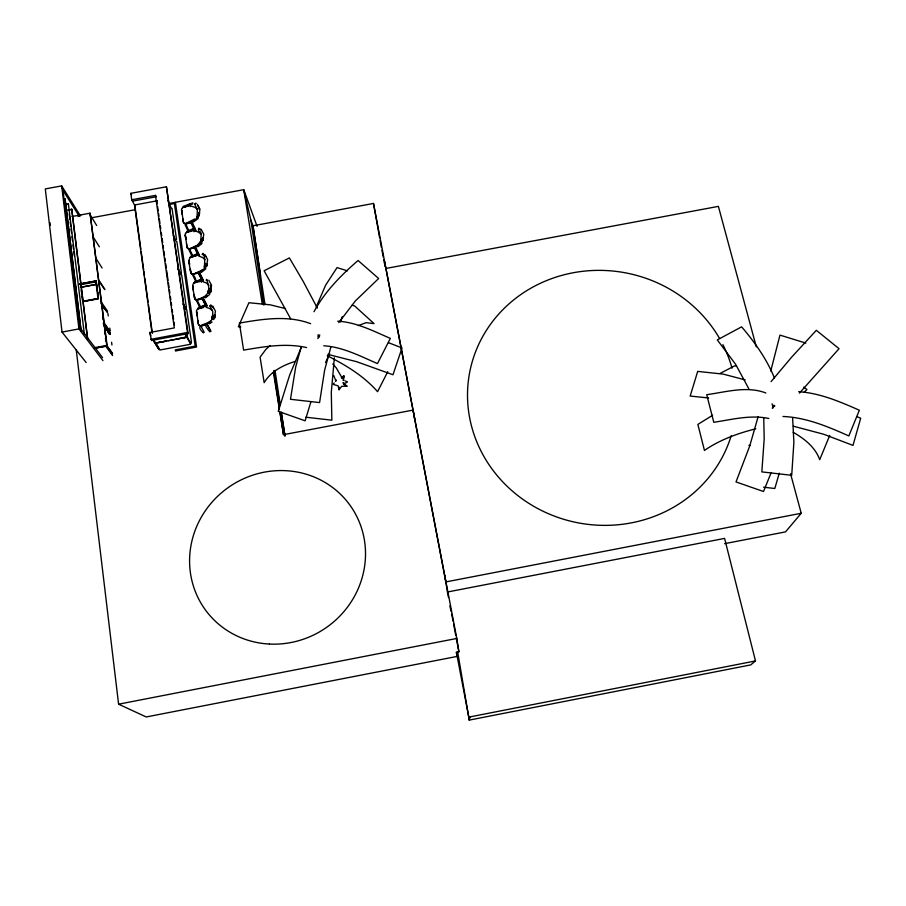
<?xml version="1.0" encoding="UTF-8"?>
<svg xmlns="http://www.w3.org/2000/svg" width="906" height="906" viewBox="0 0 906 906"><rect width="100%" height="100%" fill="white"/><g stroke="black" fill="none" stroke-linecap="round" stroke-linejoin="round"><path stroke-width="1.36" d="M346.953 386.137L344.507 384.461L346.953 386.137L341.641 386.375L339.048 389.727L339.059 387.156M196.727 254.677L191.291 257.293L198.754 254.156L190.849 257.542M189.241 204.518L188.278 205.254M210.702 289.161L210.781 285.322M203.238 240.033L203.035 237.882M207.066 265.186L206.964 266.149M335.877 380.475L335.9 379.773L335.537 381.086M774.675 406.013C772.818 408.719 772.999 403.464 774.664 405.922M214.835 316.67L214.677 314.971M191.812 221.687L190.588 221.857M210.826 291.709L210.713 288.64M199.365 215.9L199.116 212.457M334.371 357.836L331.302 392.275L331.845 420.18L305.888 417.224M319.501 336.251C317.327 338.765 318.221 333.929 319.478 336.069M210.566 291.392L211.506 285.22L208.822 280.248M214.507 317.406L215.447 311.188L212.74 306.137M206.681 265.673L207.621 259.558L204.96 254.654M199.048 215.118L199.977 209.105L197.349 204.326M202.842 240.249L203.771 234.19L201.132 229.343M190.792 343.261L190.826 342.638M207.361 263.68C201.302 276.851 207.678 254.88 202.287 253.997C203.624 252.162 203.941 255.367 202.253 254.586M469.92 717.348L469.24 720.1L750.7 664.913L755.491 660.938L724.585 538.402L447.451 592.003L448.515 597.564M758.107 416.771L749.726 446.001L736.012 481.935L763.52 491.516L771.21 472.49M212.434 319.218L212.808 311.596L209.932 305.843L210.871 304.88L211.132 305.707M211.936 318.991L212.91 314.994C209.354 319.965 215.424 321.551 215.186 315.367M197.032 216.919L197.395 209.49L194.643 204.201L195.843 203.25M203.522 238.267C198.04 250.441 202.774 232.978 200.385 231.823C197.463 232.219 198.346 226.296 199.694 228.765M205.107 263.284L204.122 267.225L205.628 267.757M779.296 473.136L774.811 488.493L763.599 487.202M86.149 362.525L62.027 332.072L45.3 188.912L61.687 185.9L62.967 190.317L79.479 326.975L78.947 328.912L102.944 360.622M194.292 247.1L195.696 246.998L195.198 246.534M770.734 371.064L779.975 335.107L805.83 343.091M310.962 401.596L305.141 420.803L278.255 411.347L289.603 375.254L301.12 347.779M340.418 321.924L342.253 316.726M343.136 380.497L344.28 376.715L343.929 375.945L343.034 376.613M206.387 264.688L205.515 267.134L201.472 271.585M209.716 288.946L208.493 292.389L204.745 296.511M209.399 292.865L210.271 290.396M213.329 318.889L214.643 315.163M301.177 346.998L295.707 366.919L290.475 399.286L319.58 402.581L324.631 370.146L330.781 347.315M199.173 212.933L197.893 216.568L195.605 219.637L185.957 224.326L188.867 230.894M201.596 238.958L200.792 241.234L197.168 245.299L188.754 249.252L192.185 256.636M202.978 238.052L201.687 241.709L199.377 244.79L189.671 249.41L192.876 255.968L192.095 255.866M316.217 306.975L325.616 285.197L337.055 267.598L347.44 270.86M829.703 435.469L819.715 459.693C815.253 447.134 804.313 438.685 793.146 432.253M209.456 293.453L208.018 292.955L208.992 288.991C205.492 294.133 211.483 295.492 211.257 289.376M197.248 217.01L198.006 217.225L199.716 213.159M199.467 306.692L200.373 306.522L197.214 300.452L207.066 295.956M203.272 332.411L204.19 332.242L201.053 326.409L210.973 321.992M772.297 408.289L773.362 405.809M191.755 229.762L193.114 229.728L192.65 229.263M198.108 272.423L199.49 272.412L198.992 271.947M325.537 362.547L329.591 353.634M203.148 306.262L204.586 305.956L203.193 306.726M195.809 280.996C195.968 274.711 187.791 274.846 201.415 271.63M387.757 371.675L377.575 391.686C363.816 375.99 345.741 365.05 327.27 355.775M191.766 221.811L191.449 221.404M317.859 338.629L319.773 334.982M313.997 311.721C324.824 291.664 340.973 275.277 358.085 260.509L378.651 278.493L355.333 300.962L338.776 322.604M183.488 207.44L192.865 203.85M346.59 381.505L346.817 382.423L344.212 383.555L344.065 384.631M212.412 318.414C209.943 326.047 192.321 322.525 203.488 332.932M339.048 389.727L338.097 385.82L333.94 384.654L333.317 384.133L334.201 382.966M771.063 381.641L791.47 357.338L816.329 330.305L839.047 348.697L799.443 393.113M790.542 473.713L801.221 513.272L785.536 531.879L724.619 543.668M209.694 294.427L205.515 297.802M205.832 268.833L201.676 272.151M202.015 243.533L197.87 246.794M198.244 218.516L193.42 222.004M804.29 392.026L806.952 389.557L803.701 387.134M195.956 256.239C184.949 254.937 190.169 266.307 190.702 272.378L190.283 269.014L190.94 273.17L192.955 274.156M343.929 375.945L341.347 377.711M210.271 321.268L208.64 322.547M270.011 345.571L265.854 349.41L260.09 357.179L264.167 382.683C270.758 371.381 282.932 365.311 294.971 361.46M212.072 322.049L209.399 323.748M194.869 218.946L185.877 223.397M200.894 270.781L202.457 269.535M200.283 280.611C198.844 279.512 200.124 281.925 200.215 279.988M155.606 342.921L159.037 348.946M198.55 308.72L206.353 305.549L198.867 308.55L204.178 305.82M185.968 223.352L185.039 224.677L188.255 231.483M187.123 232.355L194.971 228.924M712.614 415.254L697.869 424.416L704.449 450.441C719.874 439.727 737.744 433.374 755.831 428.776M206.772 280.237C205.922 276.228 209.071 287.179 208.969 289.048M194.62 283.023L202.593 279.648M720.055 373.442L734.506 365.933L736.465 366.013M202.819 297.655C204.201 298.821 202.208 296.817 201.913 298.425M358.323 325.605L366.103 322.661L374.053 323.601L354.665 305.979L352.185 305.231M185.096 206.659L191.177 203.986M194.609 227.984L187.123 231.211L186.262 232.695M198.391 253.216L190.849 256.398L189.92 257.7M196.409 254.484L195.549 255.424L196.704 254.631M200.973 270.724L192.502 274.631L195.911 281.777M202.208 278.742L194.62 281.879L193.748 283.34M204.824 296.455L196.296 300.316L199.682 307.213M206.081 304.563L198.425 307.655L197.542 309.093M206.704 323.657C209.014 325.129 201.007 321.392 209.841 331.845M210.645 306.103L209.999 306.035M206.636 280.282L206.104 280.169M190.192 344.325L160.056 349.976M196.511 216.636L198.029 217.214M449.84 605.989L451.177 611.459M341.97 378.017L343.351 377.598M190.645 222.355L194.847 231.03M200.294 241.789L201.732 242.287M186.5 336.998L187.123 336.103M457.677 652.003L469.24 720.1L468.776 717.133L755.491 660.938M76.229 349.739L118.595 704.188L456.805 638.447L373.487 203.454L252.978 225.798L250.86 220.045L243.737 189.694L168.573 203.567M118.595 704.188L146.228 716.963L457.1 656.42L456.398 652.252L458.889 651.765L456.805 638.447M801.221 513.272L445.809 581.935L384.574 261.392M192.208 231.041L186.545 232.264L185.22 233.986L186.998 247.259L188.946 248.799L194.869 247.723M199.762 281.732C187.938 280.679 194.564 291.46 194.484 298.029L194.054 294.62L195.458 299.626L202.457 298.765M203.601 307.53L197.836 308.765L196.523 310.452L198.346 324.212L200.317 325.832L206.33 324.722M279.875 412.434L283.487 434.676L413.113 410.09L414.801 419.863M188.493 206.115L182.853 207.338L181.551 209.06L183.352 222.332L185.277 223.703M385.831 268.47L718.39 206.375L756.306 346.862M62.027 332.072L78.947 328.912L61.687 185.9L80.204 215.526M103.918 325.82L110.17 334.348M149.818 332.491L174.292 327.915L155.492 195.379L131.721 199.762L130.849 193.329L166.432 186.772L188.154 333.612L151.483 340.486L149.818 332.491L150.838 335.798M94.598 347.678L106.772 345.401L90.056 213.193L71.982 216.534M106.342 346.081L94.96 348.21L107.168 345.956L90.056 213.193M150.747 339.342L187.508 332.457L188.154 333.612M187.157 336.522L186.149 334.371M187.553 337.564L187.044 333.872M182.786 337.655L187.395 337.247M158.335 342.468L161.053 341.958M163.046 341.551L165.73 341.041M177.621 338.753L180.487 338.278M182.876 337.802L187.191 337.021M155.628 342.978L166.602 341.154M168.493 340.679L187.27 337.168M190.94 343.77L185.368 333.804M186.636 223.465L191.132 222.638M79.728 283.906L96.183 280.849L98.437 298.742L83.295 301.562M79.887 283.986L96.115 280.973M80.113 284.212L95.832 281.29L97.984 298.448L83.522 301.132M80.441 284.733L96.296 281.789M80.509 287.225L96.874 284.19M80.849 287.372L96.478 284.461M195.22 273.737L198.629 273.102M83.409 301.426L98.335 298.64M101.064 303.295L107.338 312.128M260.532 275.333L252.978 225.798L264.994 304.665M65.878 204.416L68.516 204.167L66.013 204.631M67.95 209.864L71.812 209.388L87.633 338.618M68.086 210.079L71.812 209.388M132.469 201.155L156.183 196.783L155.492 195.379M157.418 200.758L134.518 204.994L151.981 332.615M77.973 216.183L80.747 215.662M90.623 217.95L135.164 209.728M170.26 204.326L174.394 203.567L195.198 346.137L175.3 349.875L175.458 350.996L196.557 347.032L175.402 202.31M194.326 247.429L198.573 255.877M198.221 272.91L202.332 280.996M192.819 202.865L183.442 206.296L182.593 207.791M337.712 321.211C356.443 322.174 373.419 331.143 390.35 338.38L377.474 363.589C360.192 356.137 342.887 346.964 323.748 345.786M782.988 416.488C806.215 417.394 827.903 426.624 848.843 435.933L859.352 410.214C839.975 401.72 820.066 393.091 798.673 391.709M240.747 326.975L238.346 326.794L248.912 302.729L270.282 304.835L285.515 308.595M708.617 397.972L690.168 396.058L697.699 371.392L723.294 374.133L745.208 379.908M206.16 307.428L209.422 308.323L212.219 310.316M190.985 206.036L194.96 207.338L197.519 209.546M748.843 445.356L750.077 445.548M306.522 347.564C285.684 342.864 264.314 346.624 243.612 350.112L239.388 323.08C262.797 319.059 287.757 315.005 310.645 323.691M327.847 354.382L356.568 361.675L392.989 374.756L402.026 347.915L388.493 342.706M768.854 418.493C750.53 414.597 731.912 419.546 713.792 422.309L706.714 394.699C726.068 392.026 746.838 385.673 765.876 392.989M793.384 426.205L823.837 434.291L852.988 445.401L860.7 418.21L856.736 416.579M213.442 319.546L212.808 319.354M199.32 256.262L202.502 257.463L205.084 259.694M203.137 281.755L206.341 282.966L208.935 285.197M195.549 231.064L198.708 232.253L201.279 234.484M345.254 380.928L347.202 381.845M199.195 325.526L198.72 325.061M184.133 223.42L183.68 222.978M199.728 228.844L201.189 230.328M203.533 254.133L205.753 256.398M211.302 305.582L213.544 307.938M332.762 364.031L336.149 367.723L342.275 378.255M194.688 204.292L195.911 203.329M343.238 382.525L345.356 385.163M343.34 379.58L343.986 380.407M79.479 326.975L102.571 357.655M105.73 346.194L112.582 355.571M112.604 353.431L106.353 345.163L112.401 353.476M106.24 345.684L112.423 354.416M105.424 327.961L109.977 334.382M108.063 332.321L109.581 334.461M103.465 323.329L110.328 333.057M103.352 323.736L110.373 333.431M106.976 329.286L108.561 331.653M103.692 322.411L109.751 331.03M103.488 322.445L108.799 329.988M102.185 305.582L104.473 308.912M100.668 301.177L107.542 311.245M101.823 304.405L107.146 312.174M98.618 280.022L104.745 289.274M98.663 280.396L104.79 289.637M95.787 258.051L102.084 267.995M152.978 339.875L159.15 349.739L153.216 340.384M153.669 339.886L159.592 349.229M62.967 190.317L79.139 216.104M92.854 236.432L99.388 246.806M90.362 215.13L96.659 225.469M185.028 334.008L190.43 343.634M183.51 304.869L185.855 309.082M183.137 303.725L185.957 308.584M183.216 304.201L185.945 309.342M131.721 199.762L134.892 205.673L139.15 236.794M130.849 193.329L131.597 194.733M178.052 268.708L180.996 274.359M177.859 268.742L181.075 274.903M178.935 271.551L180.169 273.929M290.6 318.685L264.122 270.758L289.388 257.916L303.136 281.29L317.338 308.063M206.93 323.623L210.724 330.939M207.032 324.257L210.849 331.607M205.99 306.126L201.936 298.527M203.148 298.244L207.134 306.183M202.095 297.949L205.243 304.212M203.624 298.742L207.021 305.515M173.216 235.266L175.979 241.075M200.419 279.954L201.562 282.287M198.255 272.253L202.208 280.339M199.784 273.08L203.204 280.113M199.309 272.525L203.329 280.781M167.938 200.77L171.438 208.505M195.424 246.489L199.558 255.651M194.473 246.84L197.882 254.02M748.866 388.844L735.627 364.325L717.292 339.909L741.618 326.84C754.811 342.298 766.736 359.059 774.437 377.972M192.842 229.229L194.009 231.732M191.766 221.97L195.843 230.815M191.676 221.37L195.719 230.158M189.127 204.303L190.181 206.625M333.702 375.424L335.967 381.109M257.077 226.341L243.737 189.694L262.287 304.008M343.181 382.808L343.646 384.099M198.131 206.024L199.263 209.286M172.015 208.38L176.557 239.58M176.84 241.562L181.449 273.227M181.744 275.333L186.421 307.496M186.738 309.648L191.46 342.196M772.082 403.827L773.169 407.836M451.709 614.234L453.034 621.188M453.566 623.962L455.695 635.083M456.228 637.869L458.889 651.765M380.882 244.677L381.403 247.417M381.936 250.158L383.238 257.01M383.77 259.75L385.073 266.591M456.398 652.252L468.776 717.133M373.487 203.454L379.637 237.814M380.135 240.566L380.622 243.306M318.142 334.665L318.629 337.428M444.744 575.389L447.451 592.003M275.9 380.18L276.353 382.978M276.806 385.763L277.259 388.549M277.712 391.335L278.165 394.121M278.618 396.907L279.071 399.705M281.336 413.634L284.96 435.945M273.34 372.117L279.422 409.648M274.994 370.305L280.305 405.209M281.37 412.196L284.994 435.933M250.86 220.045L263.782 305.062M273.737 370.565L279.456 408.187M280.09 412.377L283.487 434.676M166.432 186.772L187.508 332.457M792.625 418.142L793.883 442.241L791.719 475.31L761.844 471.901L764.188 438.9L763.747 417.96M186.806 337.134L155.764 343.181M156.772 200.962L157.168 203.748M157.565 206.534L158.165 210.702M158.561 213.488L158.946 216.274M159.343 219.059L159.943 223.238M160.339 226.024L160.736 228.81M161.325 232.989L161.721 235.775M162.117 238.561L162.706 242.74M163.103 245.526L163.499 248.312M163.895 251.098L164.484 255.266M164.881 258.051L165.277 260.837M165.673 263.623L166.262 267.802M166.659 270.588L168.04 280.339M168.437 283.125L169.037 287.304M169.433 290.09L169.83 292.876M170.419 297.043L170.815 299.829M171.211 302.615L171.608 305.401M172.197 309.58L172.593 312.366M172.989 315.152L173.578 319.331M173.975 322.117L174.371 324.903M139.343 238.244L140.849 249.229M141.223 251.97L143.669 269.829M143.861 271.29L144.439 275.469M144.824 278.267L148.063 301.958M148.459 304.846L152.355 333.329M107.905 313.283L108.244 315.979M109.796 328.108L110.136 330.803M111.597 342.264L111.948 344.982M102.797 316.975L103.148 319.716M104.609 331.347L104.96 334.11M105.481 338.255L105.832 341.018M97.044 285.662L97.384 288.38M97.893 292.457L98.244 295.175M197.87 320.509L198.312 324.031M186.557 243.714L186.976 247.078M182.876 218.697L183.284 222.015M71.687 209.184L87.667 339.852M81.166 289.999L81.483 292.627M81.97 296.579L82.446 300.52M68.392 203.963L84.371 334.337M69.241 214.02L69.898 219.456M70.238 222.163L70.725 226.24M71.053 228.958L71.551 233.023M71.993 236.681L72.503 240.792M73.001 244.903L73.499 249.014M73.828 251.766L74.337 255.877M81.223 331.37L65.039 198.663L80.917 329.795M50.023 222.638L50.351 225.435M731.199 435.729A134.734 127.225 11.1 0 1 532.66 505.684A134.734 127.225 11.1 0 1 508.594 304.223A134.734 127.225 11.1 0 1 719.579 338.493M722.909 344.642A134.734 127.225 11.1 0 1 732.025 368.176M191.257 203.941L185.107 206.647L191.234 203.963M187.938 248.584L187.316 247.984L187.938 248.584M191.676 273.963L191.053 273.352L191.676 273.963M195.458 299.626L194.79 298.969L195.458 299.626M182.197 214.088L181.562 210.271L182.197 214.088M185.877 239.059L185.232 235.198L185.877 239.059M193.363 289.852L192.706 285.934L193.363 289.852M197.168 315.696L196.5 311.732L197.168 315.696M189.592 264.314L188.946 260.396L189.581 264.235M269.422 644.053A89.264 85.481 -36 0 0 357.474 517.881A89.264 85.481 -36 0 0 205.753 510.157A89.264 85.481 -36 0 0 269.422 644.053"/></g></svg>
